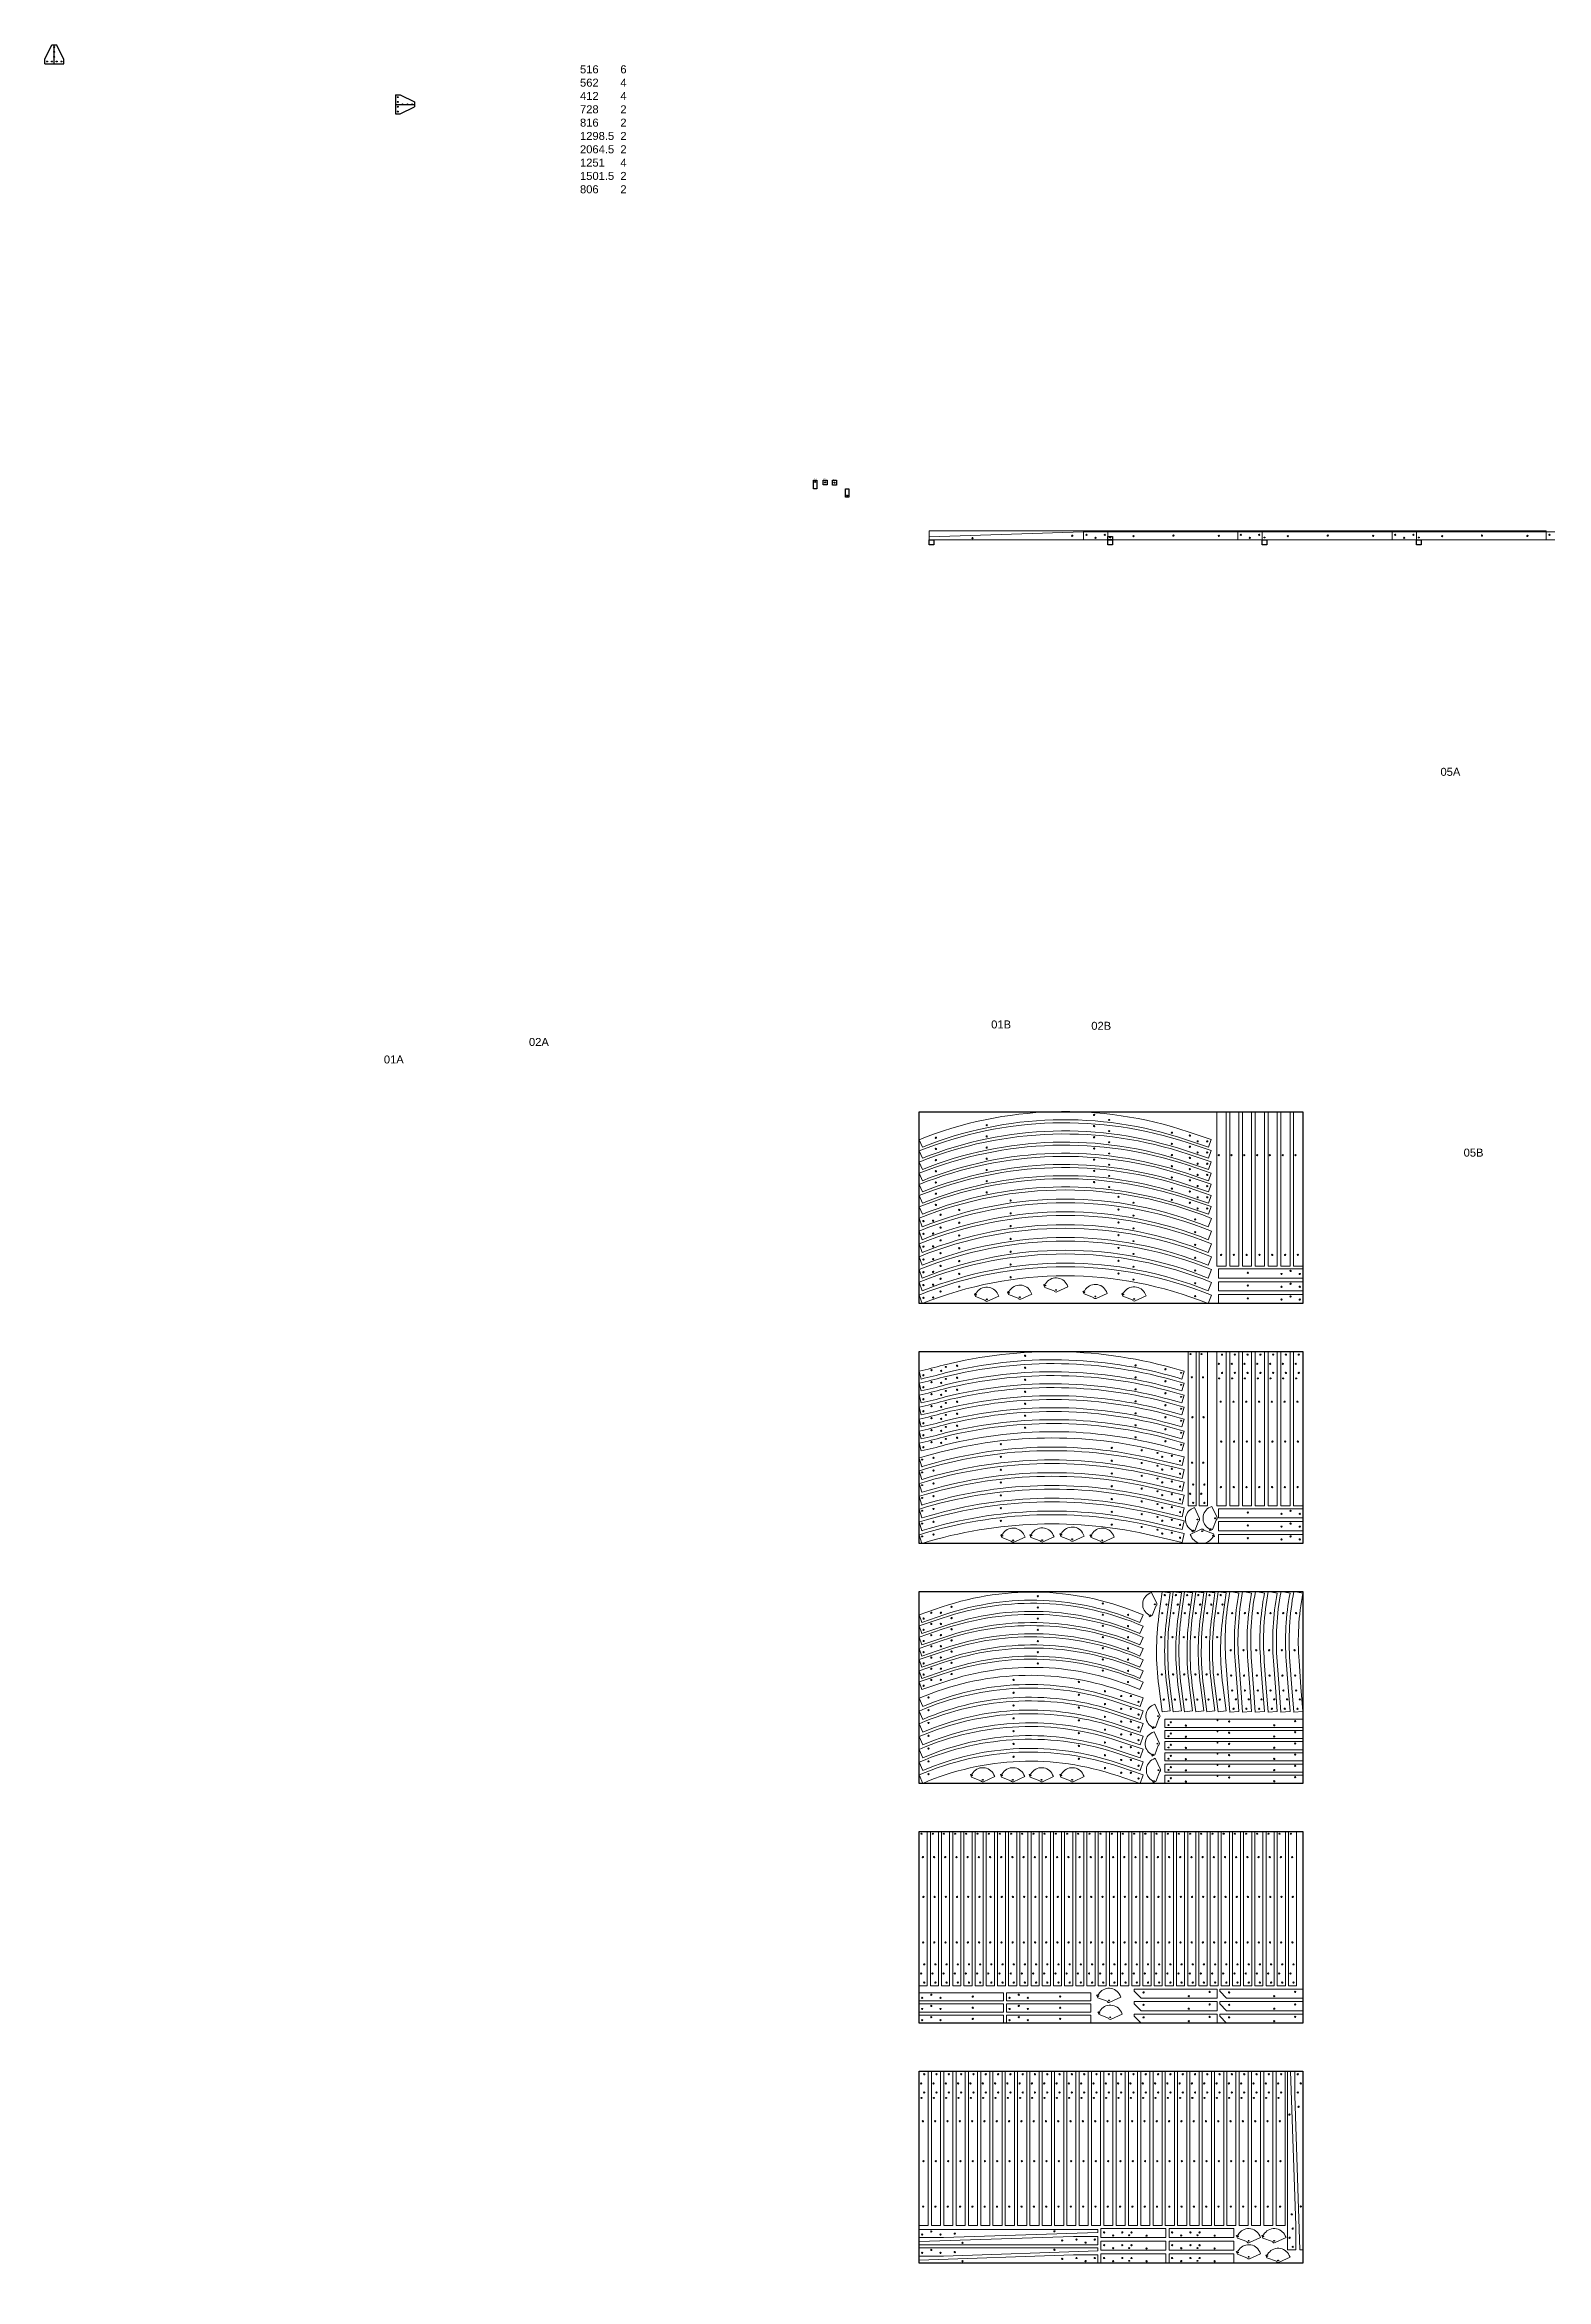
# Model space of a CAD drawing. Header units: millimetres. Extents: x -5533 to 28368, y -10878 to 14029.
# Drawn here: x -5533 to 3861, y -10878 to 3097 of the extents above; entities that cross this region are included whole.
import ezdxf

# ---------------------------------------------------------------- set-up
doc = ezdxf.new("R2010")
doc.units = ezdxf.units.MM
doc.layers.add('newTrack', color=7, linetype='Continuous', lineweight=20)
doc.layers.add('registration marking', color=7, linetype='Continuous', lineweight=20)
doc.styles.get("Standard").update_dxf_attribs({"font": 'arial.ttf'})

# ---------------------------------------------------------------- blocks, each defined once
blk = doc.blocks.new('01A')
at = {"layer": 'newTrack'}
for p, q in [((0, 19.04999315134046), (965.1999999720101, 50.79999462635169)), ((0, 0), (0, 19.04999315134046)), ((1117.600000016788, 7.275957614183426e-12), (0, 0)), ((965.1999999720101, 50.79999462635169), (1117.599999972004, 50.7999947606877)), ((1117.599999972004, 50.7999947606877), (1117.600000016788, 7.275957614183426e-12))]:
    blk.add_line(p, q, dxfattribs=at)
for centre in [(984.2496261116048, 31.74999555521799), (1041.400040399618, 12.7012384642876), (1098.549626084574, 31.75248136437085)]:
    blk.add_circle(centre, 4, dxfattribs=at)
at = {"layer": 'registration marking', "color": 7, "transparency": 33554687}
for centre in [(271.3697006250295, 11.42185649379098), (895.1664148705713, 26.03049729150371)]:
    blk.add_circle(centre, 4, dxfattribs=at)
blk = doc.blocks.new('01B')
at = {"layer": 'newTrack'}
for p, q in [((0, 0), (-5.037873052060604e-08, 57.14999413649639)), ((-5.037873052060604e-08, 57.14999413649639), (965.199999949622, 57.14999498732504)), ((965.2000000000007, 8.508432074449956e-07), (0, 0)), ((965.199999949622, 57.14999498732504), (965.2000000000007, 8.508286555297673e-07)), ((965.2000000000007, 8.508286555297673e-07), (965.199999949622, 57.14999498732504))]:
    blk.add_line(p, q, dxfattribs=at)
at = {"layer": 'registration marking', "color": 7, "transparency": 33554687}
for centre in [(271.3697006082439, 11.42185747894837), (895.1664148537857, 26.03049827666109)]:
    blk.add_circle(centre, 4, dxfattribs=at)
blk = doc.blocks.new('02B')
blk.add_circle((1132.600000000006, 415.0000009851574), 3)
at = {"layer": 'newTrack'}
for p, q in [((965.2000000000062, 457.1500009851588), (1930.399999995951, 457.1500009851661)), ((965.2000000000062, 400.0000009851574), (965.2000000000062, 457.1500009851588)), ((1930.399999995951, 457.1500009851661), (1930.399999995951, 400.0000009851647)), ((1930.399999995951, 400.0000009851647), (965.2000000000062, 400.0000009851574))]:
    blk.add_line(p, q, dxfattribs=at)
for centre in [(984.2495856980821, 431.7500009782149), (1098.549585671051, 431.7524867873675), (1041.399999986095, 412.7012438872844)]:
    blk.add_circle(centre, 4, dxfattribs=at)
at = {"layer": 'registration marking', "color": 7, "transparency": 33554687}
for centre in [(1278.295823568305, 423.4853022427415), (1527.979878560249, 426.9328090428317), (1812.24054559304, 424.9840983731847)]:
    blk.add_circle(centre, 4, dxfattribs=at)
blk = doc.blocks.new('02A')
blk.add_circle((15, 15.00000000000728), 3)
at = {"layer": 'newTrack'}
for p, q in [((0, 7.275957614183426e-12), (-3.637978807091713e-12, 50.80000000000291)), ((-3.637978807091713e-12, 50.80000000000291), (965.1999999959444, 50.80000000001019)), ((965.1999999959407, 7.275957614183426e-12), (0, 7.275957614183426e-12)), ((965.1999999959444, 50.80000000001019), (965.1999999959407, 7.275957614183426e-12))]:
    blk.add_line(p, q, dxfattribs=at)
for centre in [(831.849585694026, 31.74999999305018), (888.9999999820393, 12.7012429021197), (946.1495856669949, 31.75248580220287)]:
    blk.add_circle(centre, 4, dxfattribs=at)
at = {"layer": 'registration marking', "color": 7, "transparency": 33554687}
for centre in [(160.6958235683014, 23.48530125759135), (410.3798785602448, 26.93280805767427), (694.6405455930362, 24.98409738802729)]:
    blk.add_circle(centre, 4, dxfattribs=at)
blk = doc.blocks.new('3030挤压直角件')
blk.add_lwpolyline([(0, 53), (22, 53), (22, 0), (0, 0)], close=True)
blk.add_circle((11, 42.5), 3.25)
blk = doc.blocks.new('3030直角L型直接')
blk.add_lwpolyline([(0, 30), (26, 30), (26, 0), (0, 0)], close=True)
blk.add_circle((13, 15), 3.15)
blk = doc.blocks.new('3030圆弧外边直角')
blk.add_lwpolyline([(0, 0), (26, 0), (26, -28), (0, -28)], close=True)
blk.add_circle((13, -13), 3.25)
blk = doc.blocks.new('3030固定板')
for p, q in [((-60, 30), (-15, 120)), ((-60, 30), (-15, 120)), ((-60, 0), (-60, 30)), ((-60, 0), (-60, 30)), ((-60, 0), (60, 0)), ((-15, 120), (15, 120)), ((0, 0), (0, 120)), ((60, 30), (15, 120)), ((60, 30), (15, 120)), ((60, 0), (60, 30)), ((60, 0), (60, 30))]:
    blk.add_line(p, q)
for centre in [(-45, 15), (-15, 15), (0, 105), (0, 75), (0, 45), (15, 15), (45, 15)]:
    blk.add_circle(centre, 3)
blk = doc.blocks.new('*U47')
for p, rotation in [((-40.00000000000364, 558.8000000083939), 270), ((55.00000000000364, -558.8000000083939), 89.99999999999999)]:
    blk.add_blockref('01A', p, dxfattribs=dict(rotation=rotation))
blk = doc.blocks.new('*U48')
at = {"color": 0, "linetype": 'ByBlock', "lineweight": -2, "transparency": 16777216}
blk.add_blockref('*U47', (0, 0), dxfattribs=at)
blk = doc.blocks.new('*U49')
at = {"rotation": 270.0000000505074}
blk.add_blockref('01B', (-28.57499791908413, 482.5999999496216), dxfattribs=at)
blk = doc.blocks.new('*U50')
at = {"color": 0, "linetype": 'ByBlock', "lineweight": -2, "transparency": 16777216}
for p in [(0, 0), (80, 0), (160, 0), (240, 0), (320, 0), (400, 0), (480, 0)]:
    blk.add_blockref('*U49', p, dxfattribs=at)
blk = doc.blocks.new('*U51')
at = {"rotation": 270}
blk.add_blockref('02B', (-428.5750009851615, 1447.799999997978), dxfattribs=at)
blk = doc.blocks.new('*U52')
at = {"color": 0, "linetype": 'ByBlock', "lineweight": -2, "transparency": 16777216}
for p in [(0, 0), (80, 0), (160, 0), (240, 0), (320, 0), (400, 0), (480, 0)]:
    blk.add_blockref('*U51', p, dxfattribs=at)
blk = doc.blocks.new('*U53')
at = {"rotation": 270}
blk.add_blockref('02A', (-25.40000000000862, 482.5999999979704), dxfattribs=at)
blk = doc.blocks.new('*U54')
at = {"color": 0, "linetype": 'ByBlock', "lineweight": -2, "transparency": 16777216}
for p in [(0, 0), (70, 0)]:
    blk.add_blockref('*U53', p, dxfattribs=at)
blk = doc.blocks.new('03B')
for centre in [(1591.144852149788, 393.3852071032427), (167.4, 15)]:
    blk.add_circle(centre, 3)
at = {"layer": 'newTrack'}
for p, q in [((1611.674967362065, 388.0453223319564), (1582.723674708883, 437.3513511885612)), ((-5.037873052060604e-08, 57.14999413648184), (0, 0)), ((183.3989525496945, 57.14999426741997), (-5.037873052060604e-08, 57.1499942876253)), ((0, 0), (183.3729966309838, 1.616353983990848e-07))]:
    blk.add_line(p, q, dxfattribs=at)
for centre in [(19.04958567705216, 31.75000001679166), (76.19999996506522, 12.70124292586115), (133.3495856500203, 31.75248582594429)]:
    blk.add_circle(centre, 4, dxfattribs=at)
for centre, radius, start, end in [((184.6530169472262, 2818.361174164278), 2761.211464677219, 269.9739778714323, 300.3635772005418), ((2884.450060217358, -1631.733403980336), 2444.504716052169, 122.1752908435505, 122.2395208016383), ((184.6530169472053, 2818.361174164256), 2818.361464677205, 269.9739778714323, 300.3828087602166), ((2884.450060440416, -1631.733403845395), 2387.354716056918, 122.2173138510758, 122.261728772982)]:
    blk.add_arc(centre, radius, start, end, dxfattribs=at)
at = {"layer": 'registration marking', "color": 7, "transparency": 33554687}
for centre in [(1524.607809550347, 366.2880355749439), (1134.37468521444, 186.6116554789187), (267.8898019700209, 21.29547696300142), (453.522986412645, 50.12179331416701)]:
    blk.add_circle(centre, 4, dxfattribs=at)
blk = doc.blocks.new('*U55')
at = {"rotation": 256.7354387050403}
blk.add_blockref('03B', (-27.94387490570443, 834.5131379963959), dxfattribs=at)
blk = doc.blocks.new('*U56')
at = {"color": 0, "linetype": 'ByBlock', "lineweight": -2, "transparency": 16777216}
for p in [(0, 0), (80, 0), (160, 0), (240, 0), (320, 0), (400, 0), (480, 0)]:
    blk.add_blockref('*U55', p, dxfattribs=at)
blk = doc.blocks.new('03A')
for centre in [(1438.744852149779, 393.3852069689074), (15, 15)]:
    blk.add_circle(centre, 3)
at = {"layer": 'newTrack'}
for p, q in [((1590.737915779901, 465.1378673792278), (1565.002497133595, 508.9670431474005)), ((30.99606855872116, 50.79999478799436), (-4.478351911529899e-08, 50.79999476066587)), ((-4.478351911529899e-08, 50.79999476066587), (0, 0)), ((0, 0), (30.97299663098238, 2.73066689260304e-08))]:
    blk.add_line(p, q, dxfattribs=at)
for centre in [(1459.655786276378, 425.0188090730335), (1518.583660489043, 437.5300296680507), (1558.219227502143, 482.8957306716729)]:
    blk.add_circle(centre, 4, dxfattribs=at)
for centre, radius, start, end in [((32.25301694733025, 2818.361174029465), 2767.561464676747, 269.9739778714323, 300.3657321472004), ((2732.050060230455, -1631.733404134804), 2438.154716076187, 118.5979324423631, 122.2419609089562), ((2732.050060240063, -1631.733404147559), 2387.35471609198, 118.5591387834939, 122.2617287667918), ((32.25301694720474, 2818.361174029927), 2818.361464677206, 269.9739778714323, 300.3828087601667)]:
    blk.add_arc(centre, radius, start, end, dxfattribs=at)
at = {"layer": 'registration marking', "color": 7, "transparency": 33554687}
for centre in [(1372.207809550353, 366.2880354406152), (1372.207809550353, 366.2880354406152), (981.9746852144381, 186.61165534459), (981.9746852144381, 186.61165534459), (115.4898019700195, 21.29547682867269), (115.4898019700195, 21.29547682867269), (301.1229864126435, 50.12179317983828), (301.1229864126435, 50.12179317983828)]:
    blk.add_circle(centre, 4, dxfattribs=at)
blk = doc.blocks.new('*U57')
at = {"rotation": 253.6821840787339}
blk.add_blockref('03A', (-20.7613167537329, 834.8308425387709), dxfattribs=at)
blk = doc.blocks.new('*U58')
at = {"color": 0, "linetype": 'ByBlock', "lineweight": -2, "transparency": 16777216}
for p in [(0, 0), (75, 0), (150, 0), (225, 0), (300, 0), (375, 0), (450, 0)]:
    blk.add_blockref('*U57', p, dxfattribs=at)
blk = doc.blocks.new('04A')
blk.add_circle((1141.314189631276, 305.4771620936167), 3)
at = {"layer": 'newTrack'}
for p, q in [((1788.263720066037, 258.81539913906), (1639.073308251352, 289.9277925308515)), ((1628.702510454085, 240.1976552592923), (1777.892922268763, 209.0852618674935)), ((1777.892922268763, 209.0852618674935), (1788.263720066037, 258.81539913906)), ((-25.7354278222947, 43.82919139550631), (4.547473508864641e-12, 2.728484105318785e-12))]:
    blk.add_line(p, q, dxfattribs=at)
for centre in [(1653.832654984383, 267.3900264581655), (1705.890669554316, 237.0752096347451), (1765.725971304305, 244.0581649179901)]:
    blk.add_circle(centre, 4, dxfattribs=at)
for centre, radius, end in [((1141.314189631275, -2096.930941102833), 2438.20810319645, 118.5973034831309), ((1141.314189631275, -2096.930941102899), 2387.408103196516, 118.5584972945129)]:
    blk.add_arc(centre, radius, 78.22028019167507, end, dxfattribs=at)
at = {"layer": 'registration marking', "color": 7, "transparency": 33554687}
for centre in [(1043.204201609592, 325.7191637516908), (383.3195502994104, 183.1345492660794), (1539.916246434016, 272.0813427083367), (77.37346592523409, 68.31642663412185)]:
    blk.add_circle(centre, 4, dxfattribs=at)
blk = doc.blocks.new('*U59')
at = {"rotation": 83.29266201058093}
blk.add_blockref('04A', (66.54084806268202, -895.162742812794), dxfattribs=at)
blk = doc.blocks.new('*U60')
at = {"color": 0, "linetype": 'ByBlock', "lineweight": -2, "transparency": 16777216}
for p in [(0, 0), (70, 0), (140, 0), (210, 0), (280, 0), (350, 0), (420, 0)]:
    blk.add_blockref('*U59', p, dxfattribs=at)
blk = doc.blocks.new('04B')
blk.add_circle((1272.775092856758, 382.5759897406219), 3)
at = {"layer": 'newTrack'}
for p, q in [((1771.829451211881, 373.2419702575789), (1760.162309112311, 317.2955646957562)), ((0, 0), (-28.95129265318246, 49.30602885660483))]:
    blk.add_line(p, q, dxfattribs=at)
for centre in [(0.3808189143210257, 36.97348687541785), (59.30869312698633, 49.48470747043029), (98.94426014008968, 94.8504084740498)]:
    blk.add_circle(centre, 4, dxfattribs=at)
for centre, radius, start, end in [((1272.775092856761, -2019.778726312484), 2444.504716053113, 78.22004581571335, 122.175290843605), ((1272.775092856758, -2019.778726312486), 2387.354716053108, 78.22004007210862, 122.2173138448502)]:
    blk.add_arc(centre, radius, start, end, dxfattribs=at)
at = {"layer": 'registration marking', "color": 7, "transparency": 33554687}
for centre in [(1174.664000268116, 402.8170731885548), (1671.37604509254, 349.1792521451935), (208.8332645837581, 145.4143360709786), (514.7793489579344, 260.2324587029361)]:
    blk.add_circle(centre, 4, dxfattribs=at)
blk = doc.blocks.new('*U61')
at = {"rotation": 79.78132304152058}
blk.add_blockref('04B', (54.3963248691216, -895.2905396158167), dxfattribs=at)
blk = doc.blocks.new('*U62')
at = {"color": 0, "linetype": 'ByBlock', "lineweight": -2, "transparency": 16777216}
for p in [(0, 0), (80, 0), (160, 0), (240, 0), (320, 0), (400, 0), (480, 0)]:
    blk.add_blockref('*U61', p, dxfattribs=at)
blk = doc.blocks.new('06A')
at = {"layer": 'newTrack'}
for p, q in [((1216.757771856943, 239.013400552742), (1348.740043491269, 315.2134004211534)), ((1348.740043491269, 315.2134004211534), (1374.140043416459, 271.2193099299679)), ((1374.140043416459, 271.2193099299679), (1242.157771826029, 195.0193100226447)), ((4.420144250616431e-10, -9.595169103704393e-11), (10.37079779770829, 49.73013727146326)), ((10.37079779770829, 49.73013727146326), (10.53475165633972, 49.69594608661873))]:
    blk.add_line(p, q, dxfattribs=at)
for centre in [(1341.765657766498, 289.1925621262624), (1242.780197001761, 232.0404094354645), (1301.798286165938, 244.1189089867316)]:
    blk.add_circle(centre, 4, dxfattribs=at)
for centre, radius, start, end in [((368.0792761470111, 1708.967676800559), 1748.156993487144, 257.8452527748721, 299.9999999596907), ((368.0792761472749, 1708.967676798933), 1697.356993485603, 257.8396820525167, 299.9999999596972)]:
    blk.add_arc(centre, radius, start, end, dxfattribs=at)
at = {"layer": 'registration marking', "color": 7, "transparency": 33554687}
for centre in [(1184.676593126305, 183.11543841713), (92.42099220341152, 17.38353493594923), (668.5022923854831, 13.20540891009887), (260.9961460562172, -21.6122126658679)]:
    blk.add_circle(centre, 4, dxfattribs=at)
blk = doc.blocks.new('*U63')
at = {"rotation": 258.780268247602}
blk.add_blockref('06A', (-1.6896825180429, 700.7921827502187), dxfattribs=at)
blk = doc.blocks.new('*U64')
at = {"color": 0, "linetype": 'ByBlock', "lineweight": -2, "transparency": 16777216}
for p in [(0, 0), (70, 0), (140, 0), (210, 0), (280, 0), (350, 0), (420, 0)]:
    blk.add_blockref('*U63', p, dxfattribs=at)
blk = doc.blocks.new('06B')
at = {"layer": 'newTrack'}
for p, q in [((1362.773183675046, 213.4002684773222), (1391.348183640403, 163.9069166310364)), ((0, 0), (11.66714752191911, 55.94640443050594)), ((149.1904118156817, -31.11239339199528), (0, 0)), ((11.66714752191911, 55.94640443050594), (161.0421789876782, 24.79551017835911))]:
    blk.add_line(p, q, dxfattribs=at)
for centre in [(25.13014453030519, 27.19237119886589), (77.18815910023841, -3.12244562455453), (137.0234608502269, 3.860509658690489)]:
    blk.add_circle(centre, 4, dxfattribs=at)
for centre, radius, start in [((517.2696879614396, 1677.855283407682), 1748.156993486018, 257.8452527748734), ((517.2696879615269, 1677.855283407067), 1691.006993485438, 257.838968116214)]:
    blk.add_arc(centre, radius, start, 299.9999999596972, dxfattribs=at)
at = {"layer": 'registration marking', "color": 7, "transparency": 33554687}
for centre in [(1333.867004940548, 152.0030450254417), (241.6114040176544, -13.7288584557391), (410.1865578704601, -52.72460605756351), (817.6927041997187, -17.90698448159674)]:
    blk.add_circle(centre, 4, dxfattribs=at)
blk = doc.blocks.new('*U65')
at = {"rotation": 263.3529038191884}
blk.add_blockref('06B', (9.45849198605356, 699.2798283328202), dxfattribs=at)
blk = doc.blocks.new('*U66')
at = {"color": 0, "linetype": 'ByBlock', "lineweight": -2, "transparency": 16777216}
for p in [(0, 0), (80, 0), (160, 0), (240, 0), (320, 0), (400, 0), (480, 0)]:
    blk.add_blockref('*U65', p, dxfattribs=at)
blk = doc.blocks.new('07A')
at = {"layer": 'newTrack'}
for p, q in [((520.8377880689695, 293.4058830853598), (668.0448839954297, 332.8499055589625)), ((681.1928914866257, 283.7808735834176), (533.9857955602602, 244.336851109895)), ((668.0448839954297, 332.8499055589625), (681.1928914866257, 283.7808735834176)), ((-25.39999961364447, 43.99408995157023), (116.5220352784563, 125.9328147983822)), ((3.393688530195504e-07, -5.878039246454136e-07), (-25.39999961364447, 43.99408995157023)), ((141.9220352785451, 81.93872428618374), (3.393688530195504e-07, -5.878039246454136e-07))]:
    blk.add_line(p, q, dxfattribs=at)
for centre in [(544.1687776907711, 279.9353916763177), (604.3020199566636, 276.3273209186434), (654.5734562239631, 309.5208096720546)]:
    blk.add_circle(centre, 4, dxfattribs=at)
for centre, radius in [((954.7220352785826, -1325.872172105046), 1676.399999999366), ((954.7220352785771, -1325.872172105052), 1625.599999999368)]:
    blk.add_arc(centre, radius, 104.9999999999945, 120.0000000000038, dxfattribs=at)
at = {"layer": 'registration marking', "color": 7, "transparency": 33554687}
for centre in [(403.3528962940945, 228.1480422603115), (49.05142067851921, 63.95860281892851), (189.9962525261544, 135.5142260790078)]:
    blk.add_circle(centre, 4, dxfattribs=at)
blk = doc.blocks.new('*U68')
at = {"rotation": 67.38368252924118}
blk.add_blockref('07A', (27.53171859395661, -366.6815355848621), dxfattribs=at)
blk = doc.blocks.new('*U69')
at = {"color": 0, "linetype": 'ByBlock', "lineweight": -2, "transparency": 16777216}
for p in [(0, 0), (70, 0), (140, 0), (210, 0), (280, 0), (350, 0)]:
    blk.add_blockref('*U68', p, dxfattribs=at)
blk = doc.blocks.new('07B')
at = {"layer": 'newTrack'}
for p, q in [((651.1765591896419, 375.739511181042), (665.9680676172302, 320.5368502086149)), ((102.2457060855904, 125.0227197166259), (245.3293073355326, 207.632075211166)), ((273.9043073355297, 158.1387233848891), (130.820706032735, 75.52936785983366)), ((-28.57499914123582, 49.49335046090891), (102.2457060855904, 125.0227197166259)), ((8.059087122092023e-07, -1.395876097376458e-06), (-28.57499914123582, 49.49335046090891)), ((130.820706032735, 75.52936785983366), (8.059087122092023e-07, -1.395876097376458e-06))]:
    blk.add_line(p, q, dxfattribs=at)
for centre in [(0.622425997575192, 37.02109802611858), (59.64051516175277, 49.09959757738579), (99.60788676231277, 94.17325071691675)]:
    blk.add_circle(centre, 4, dxfattribs=at)
for centre, radius in [((1086.704307335631, -1249.672173006277), 1682.749999999338), ((1086.704307335609, -1249.672173006284), 1625.599999999338)]:
    blk.add_arc(centre, radius, 104.9999999999945, 120.0000000000103, dxfattribs=at)
at = {"layer": 'registration marking', "color": 7, "transparency": 33554687}
for centre in [(535.3351683787641, 304.3480413112939), (181.0336927631888, 140.1586018699109), (321.978524610824, 211.7142251299902)]:
    blk.add_circle(centre, 4, dxfattribs=at)
blk = doc.blocks.new('*U70')
at = {"rotation": 64.29803953119514}
blk.add_blockref('07B', (31.06685814450611, -368.6426129244367), dxfattribs=at)
blk = doc.blocks.new('*U71')
at = {"color": 0, "linetype": 'ByBlock', "lineweight": -2, "transparency": 16777216}
for p in [(0, 0), (80, 0), (160, 0), (240, 0), (320, 0), (400, 0)]:
    blk.add_blockref('*U70', p, dxfattribs=at)
blk = doc.blocks.new('08A')
blk.add_circle((19.99999999998545, 20.0000000000573), 3)
at = {"color": 7, "linetype": 'Continuous', "lineweight": 5, "transparency": 33554687}
blk.add_circle((307.4524774761303, 128.3996692699429), 2.5, dxfattribs=at)
at = {"layer": 'newTrack', "color": 7, "linetype": 'Continuous', "lineweight": 5, "transparency": 33554687}
for p, q in [((-13.14800749122514, 49.06903197553493), (821.0255360920273, 272.5851593260222)), ((834.1735435832379, 223.5161273505446), (-1.455191522836685e-11, 5.729816621169448e-11)), ((821.0255360920273, 272.5851593260222), (834.1735435832379, 223.5161273505446)), ((-1.455191522836685e-11, 5.729816621169448e-11), (-13.14800749122514, 49.06903197553493))]:
    blk.add_line(p, q, dxfattribs=at)
at = {"layer": 'registration marking', "color": 7, "linetype": 'Continuous', "lineweight": 5, "transparency": 33554687}
for centre in [(379.4247159828519, 139.6917650745499), (658.534334857999, 189.8264480058706), (777.7892571461052, 249.2908861520036), (28.86120493857743, 40.60335528395353), (28.87007533260476, 40.60335528395353), (125.3106169646562, 45.30845928977851)]:
    blk.add_circle(centre, 4, dxfattribs=at)
blk = doc.blocks.new('*U72')
at = {"rotation": 75.0000000000034}
blk.add_blockref('08A', (25.40000000005602, -431.799999999997), dxfattribs=at)
blk = doc.blocks.new('*U73')
at = {"color": 0, "linetype": 'ByBlock', "lineweight": -2, "transparency": 16777216}
for p in [(0, 0), (70, 0), (140, 0), (210, 0), (280, 0), (350, 0)]:
    blk.add_blockref('*U72', p, dxfattribs=at)
blk = doc.blocks.new('05B')
at = {"layer": 'newTrack'}
for p, q in [((11.66714752213738, 55.94640443046933), (2.110027708113194e-10, -4.388311936054379e-11)), ((527.2668340176751, -51.57753148345387), (11.66714752213738, 55.94640443046933)), ((2.110027708113194e-10, -4.388311936054379e-11), (515.599686495756, -107.5239359139671)), ((515.599686495756, -107.5239359139671), (527.2668340176751, -51.57753148345387))]:
    blk.add_line(p, q, dxfattribs=at)
for centre in [(25.13014453050891, 27.19237119883655), (77.18815910044214, -3.122445624583861), (137.0234608504306, 3.860509658661158)]:
    blk.add_circle(centre, 4, dxfattribs=at)
at = {"layer": 'registration marking', "color": 7, "transparency": 33554687}
blk.add_circle((341.5551700295473, -46.6072405329835), 4, dxfattribs=at)
blk = doc.blocks.new('*U76')
at = {"rotation": 281.7797198083214}
blk.add_blockref('05B', (-28.57499999998436, 263.3459860664198), dxfattribs=at)
blk = doc.blocks.new('*U77')
at = {"color": 0, "linetype": 'ByBlock', "lineweight": -2, "transparency": 16777216}
for p in [(0, 0), (80, 0), (160, 0)]:
    blk.add_blockref('*U76', p, dxfattribs=at)
blk = doc.blocks.new('08B')
blk.add_circle((167.2070959264602, 59.44402247362086), 3)
at = {"color": 7, "linetype": 'Continuous', "lineweight": 5, "transparency": 33554687}
blk.add_circle((176.0771712590722, 80.04737775751346), 4, dxfattribs=at)
at = {"layer": 'newTrack', "color": 7, "linetype": 'Continuous', "lineweight": 5, "transparency": 33554687}
for p, q in [((-14.79150842760282, 55.2026609724162), (377.2063267633494, 160.2381643465596)), ((377.2063267633494, 160.2381643465596), (391.9978351909522, 105.0355033741362)), ((0, 0), (-14.79150842760282, 55.2026609724162)), ((391.9978351909522, 105.0355033741362), (0, 0))]:
    blk.add_line(p, q, dxfattribs=at)
at = {"layer": 'newTrack'}
for centre in [(10.18338230880545, 35.59864779388226), (70.31662457338098, 31.99057701427591), (120.5880608527859, 65.1840657493558)]:
    blk.add_circle(centre, 4, dxfattribs=at)
at = {"layer": 'registration marking', "color": 7, "linetype": 'Continuous', "lineweight": 5, "transparency": 33554687}
for centre in [(176.0683008650449, 80.04737775751346), (272.5177128911309, 84.75248176334208)]:
    blk.add_circle(centre, 4, dxfattribs=at)
blk = doc.blocks.new('*U79')
at = {"rotation": 75.00000000000378}
blk.add_blockref('08B', (28.57500000000073, -202.9130107727528), dxfattribs=at)
blk = doc.blocks.new('*U80')
at = {"color": 0, "linetype": 'ByBlock', "lineweight": -2, "transparency": 16777216}
for p in [(0, 0), (80, 0), (160, 0)]:
    blk.add_blockref('*U79', p, dxfattribs=at)
blk = doc.blocks.new('09B')
at = {"layer": 'newTrack', "color": 7, "linetype": 'Continuous', "lineweight": 5, "transparency": 33554687}
for p, q in [((-516.9741063614056, -79.35676059687466), (-14.7915084276101, 55.20266097241802)), ((0, 1.818989403545856e-12), (-460.0138985798767, -123.2603526315415)), ((-14.7915084276101, 55.20266097241802), (0, 0)), ((0, 0), (-14.7915084276101, 55.20266097241802)), ((-513.4816668715648, -92.39072221536298), (-516.9741063614056, -79.35676059687466)), ((-460.0138985798767, -123.2603526315415), (-513.4816668715648, -92.39072221536298))]:
    blk.add_line(p, q, dxfattribs=at)
at = {"layer": 'registration marking', "color": 7, "linetype": 'Continuous', "lineweight": 5, "transparency": 33554687}
for centre in [(-56.38428643712541, 25.77475880146267), (-454.748827600386, -83.824362275991), (-175.6392087252389, -33.68967934467037)]:
    blk.add_circle(centre, 4, dxfattribs=at)
blk = doc.blocks.new('*U81')
at = {"rotation": 75.0000000000033}
blk.add_blockref('09B', (34.03203124999618, 258.4866338121465), dxfattribs=at)
blk = doc.blocks.new('*U82')
at = {"color": 0, "linetype": 'ByBlock', "lineweight": -2, "transparency": 16777216}
for p in [(0, 0), (78, 0), (156, 0)]:
    blk.add_blockref('*U81', p, dxfattribs=at)
blk = doc.blocks.new('*U194')
at = {"rotation": 270}
blk.add_blockref('02A', (-25.40000000000862, 482.5999999979704), dxfattribs=at)
blk = doc.blocks.new('*U195')
at = {"color": 0, "linetype": 'ByBlock', "lineweight": -2, "transparency": 16777216}
for p in [(0, 0), (70, 0), (140, 0), (210, 0), (280, 0), (350, 0), (420, 0), (490, 0), (560, 0), (630, 0), (700, 0), (770, 0), (840, 0), (910, 0), (980, 0), (1050, 0), (1120, 0), (1190, 0), (1260, 0), (1330, 0), (1400, 0), (1470, 0), (1540, 0), (1610, 0), (1680, 0), (1750, 0), (1820, 0), (1890, 0), (1960, 0), (2030, 0), (2100, 0), (2170, 0), (2240, 0), (2310, 0)]:
    blk.add_blockref('*U194', p, dxfattribs=at)
blk = doc.blocks.new('*U198')
at = {"rotation": 270}
blk.add_blockref('02B', (-428.5750009851615, 1447.799999997978), dxfattribs=at)
blk = doc.blocks.new('*U199')
at = {"color": 0, "linetype": 'ByBlock', "lineweight": -2, "transparency": 16777216}
for p in [(0, 0), (77, 0), (154, 0), (231, 0), (308, 0), (385, 0), (462, 0), (539, 0), (616, 0), (693, 0), (770, 0), (847, 0), (924, 0), (1001, 0), (1078, 0), (1155, 0), (1232, 0), (1309, 0), (1386, 0), (1463, 0), (1540, 0), (1617, 0), (1694, 0), (1771, 0), (1848, 0), (1925, 0), (2002, 0), (2079, 0), (2156, 0), (2233, 0)]:
    blk.add_blockref('*U198', p, dxfattribs=at)
blk = doc.blocks.new('*U200')
at = {"rotation": 281.7797198083214}
blk.add_blockref('05B', (-28.57499999998436, 263.3459860664198), dxfattribs=at)
blk = doc.blocks.new('*U201')
at = {"color": 0, "linetype": 'ByBlock', "lineweight": -2, "transparency": 16777216}
for p in [(0, 0), (80, 0), (160, 0)]:
    blk.add_blockref('*U200', p, dxfattribs=at)
blk = doc.blocks.new('*U206')
for p, rotation in [((-40.00000000000364, 558.8000000083939), 270), ((55.00000000000364, -558.8000000083939), 89.99999999999999)]:
    blk.add_blockref('01A', p, dxfattribs=dict(rotation=rotation))
blk = doc.blocks.new('*U207')
at = {"color": 0, "linetype": 'ByBlock', "lineweight": -2, "transparency": 16777216}
for p in [(0, 0), (115, 0)]:
    blk.add_blockref('*U206', p, dxfattribs=at)
blk = doc.blocks.new('bracev1')
at = {"color": 7, "linetype": 'Continuous', "lineweight": 5, "transparency": 33554687}
for p, q in [((-19.99405182889313, 74.61881727461696), (-31.55402079696796, 69.35981380845442)), ((11.55996896807483, 5.259003466155264), (-19.99405182889313, 74.61881727461696)), ((-37.92980795053882, -66.08910400993227), (-32.67080448437628, -77.64907297801437)), ((-32.67080448437628, -77.64907297801437), (-16.79437579054502, -70.42637248791834)), ((-16.79437579054502, -70.42637248791834), (5.259003466169816, -11.5599689680821))]:
    blk.add_line(p, q, dxfattribs=at)
for centre in [(0, 0), (-28.01783049377264, -68.55605494009069)]:
    blk.add_circle(centre, 2.5)
for centre, radius, start, end in [((-1.818989403545856e-12, -5.456968210637569e-12), 76.19999999999733, 114.4623222080549, 240.1476569206799), ((5.456968210637569e-12, -1.13686837721616e-11), 12.69999999999555, 294.4623222080656, 24.46232220804407)]:
    blk.add_arc(centre, radius, start, end, dxfattribs=at)
blk = doc.blocks.new('05A')
at = {"layer": 'newTrack'}
for p, q in [((10.37079779727537, 49.73013727157172), (9.094947017729282e-12, -2.046363078989089e-12)), ((525.9704842928204, -57.7937986423442), (10.37079779727537, 49.73013727157172)), ((9.094947017729282e-12, -2.046363078989089e-12), (515.5996864955541, -107.5239359139471)), ((515.5996864955541, -107.5239359139471), (525.9704842928204, -57.7937986423442))]:
    blk.add_line(p, q, dxfattribs=at)
for centre in [(391.5394192111817, -49.2191713232387), (443.5974337811149, -79.53398814665911), (503.4327355311034, -72.5510328634141)]:
    blk.add_circle(centre, 4, dxfattribs=at)
at = {"layer": 'registration marking', "color": 7, "transparency": 33554687}
blk.add_circle((192.3647582146677, -15.49484714113555), 4, dxfattribs=at)
blk = doc.blocks.new('*U208')
at = {"rotation": 281.7797198083186}
blk.add_blockref('05A', (-25.39999999996371, 263.3459860662188), dxfattribs=at)
blk = doc.blocks.new('*U209')
at = {"color": 0, "linetype": 'ByBlock', "lineweight": -2, "transparency": 16777216}
for p in [(0, 0), (70, 0), (140, 0)]:
    blk.add_blockref('*U208', p, dxfattribs=at)
blk = doc.blocks.new('*U210')
at = {"rotation": 281.7797198083186}
blk.add_blockref('05A', (-25.39999999996371, 263.3459860662188), dxfattribs=at)
blk = doc.blocks.new('*U211')
at = {"color": 0, "linetype": 'ByBlock', "lineweight": -2, "transparency": 16777216}
for p in [(0, 0), (70, 0), (140, 0)]:
    blk.add_blockref('*U210', p, dxfattribs=at)
blk = doc.blocks.new('*U212')
at = {"rotation": 75.00000000000378}
blk.add_blockref('08B', (28.57500000000073, -202.9130107727528), dxfattribs=at)
blk = doc.blocks.new('*U213')
at = {"color": 0, "linetype": 'ByBlock', "lineweight": -2, "transparency": 16777216}
for p in [(0, 0), (80, 0), (160, 0)]:
    blk.add_blockref('*U212', p, dxfattribs=at)
blk = doc.blocks.new('*U214')
at = {"rotation": 75.0000000000033}
blk.add_blockref('09B', (34.03203124999618, 258.4866338121465), dxfattribs=at)
blk = doc.blocks.new('*U215')
at = {"color": 0, "linetype": 'ByBlock', "lineweight": -2, "transparency": 16777216}
for p in [(0, 0), (78, 0), (156, 0)]:
    blk.add_blockref('*U214', p, dxfattribs=at)

msp = doc.modelspace()

# ---------------------------------------------------------------- linework, layer by layer
for points in [[(-1.679202765002634e-08, 9.851573850028217e-07), (29.99999998320797, 9.851573850028217e-07), (29.99999998320797, -29.99999901484261), (-1.679202765002634e-08, -29.99999901484261)], [(1117.600000000003, 22.00000183600902), (1147.600000000003, 22.00000183600902), (1147.600000000003, 1.836009019484663e-06), (1117.600000000003, 1.836009019484663e-06)], [(1117.599999999996, 9.8517193691805e-07), (1147.599999999996, 9.8517193691805e-07), (1147.599999999996, -29.99999901482806), (1117.599999999996, -29.99999901482806)], [(2082.799999995944, 0), (2112.799999995944, 0), (2112.799999995944, -30), (2082.799999995944, -30)], [(3047.999999991885, 9.8517193691805e-07), (3077.999999991885, 9.8517193691805e-07), (3077.999999991885, -29.99999901482806), (3047.999999991885, -29.99999901482806)], [(-62.6730613112004, -3576.141340412832), (2337.3269386888, -3576.141340412832), (2337.3269386888, -4776.141340412832), (-62.6730613112004, -4776.141340412832)], [(-62.6730613112004, -5076.141340412832), (2337.3269386888, -5076.141340412832), (2337.3269386888, -6276.141340412832), (-62.6730613112004, -6276.141340412832)], [(-62.6730613112004, -6576.141340412832), (2337.3269386888, -6576.141340412832), (2337.3269386888, -7776.141340412832), (-62.6730613112004, -7776.141340412832)], [(-62.67306131120085, -8076.141340412831), (2337.326938688799, -8076.141340412831), (2337.326938688799, -9276.14134041283), (-62.67306131120085, -9276.14134041283)], [(-62.67306131120131, -9576.14134041283), (2337.326938688799, -9576.14134041283), (2337.326938688799, -10776.14134041283), (-62.67306131120131, -10776.14134041283)]]:
    msp.add_lwpolyline(points, close=True)

# ---------------------------------------------------------------- block references
for name, p in [('3030固定板', (-5473.139758598411, 2976.822961385784)), ('3030挤压直角件', (-724.1094322599902, 319.920447259763)), ('3030圆弧外边直角', (-663.8666126462131, 372.920447259763)), ('3030直角L型直接', (-605.281924432501, 342.920447259763)), ('01B', (-1.679930360764052e-08, 9.851646609604359e-07)), ('01A', (-1.679930360764052e-08, 9.851646609604359e-07)), ('02B', (7.052132972101936e-07, -399.9999991491495)), ('02A', (1117.600000000003, 9.851646609604359e-07)), ('02B', (965.1999999959471, -400)), ('02A', (2082.799999995944, 9.850955393631011e-07)), ('02B', (1930.399999991897, -400)), ('02A', (3047.999999991885, 9.851646609604359e-07)), ('*U50', (1828.751942471387, -4058.741340463211)), ('*U54', (1645.074234814903, -5558.741340410806)), ('*U52', (1828.751938688803, -5558.741340410804)), ('bracev1', (1679.229179261174, -6125.733329724401)), ('bracev1', (1789.269260379215, -6118.427069878301)), ('*U69', (1480.173803070264, -6955.356049246659)), ('*U71', (1906.260078937008, -6957.203736166729)), ('bracev1', (1411.867578530571, -6656.612806878307)), ('bracev1', (1431.704536631444, -7355.988440812085)), ('bracev1', (1427.538780096223, -7528.077465269576)), ('bracev1', (1434.688409060097, -7694.133423666535)), ('*U195', (-37.2730613111994, -8558.741340410801)), ('*U199', (-34.0980613111974, -10058.7413404108))]:
    msp.add_blockref(name, p)
for name, p, rotation in [('3030固定板', (-3339.327378580491, 2723.641662087168), 270), ('3030挤压直角件', (-502.1094322599902, 319.920447259763), 180), ('*U60', (852.9298093278588, -3730.851553003169), 270), ('*U62', (852.3623773096854, -4241.74501554371), 270), ('*U201', (2073.980952622603, -4587.566340412808), 270), ('bracev1', (360.7110872083042, -4749.203022515031), 270), ('bracev1', (567.4904136479065, -4736.286341214699), 270), ('bracev1', (793.6551901529649, -4691.077983794276), 270), ('bracev1', (1039.205572254961, -4731.98079886842), 270), ('bracev1', (1282.601998179515, -4747.050251341899), 270), ('*U58', (759.8433922761304, -5219.434878236853), 270), ('*U56', (760.5269854867381, -5761.554373490783), 270), ('*U77', (2073.980952622603, -6087.566340412807), 270), ('bracev1', (525.0536353235414, -6256.021514973524), 270), ('bracev1', (706.6189675609978, -6254.677348831953), 270), ('bracev1', (894.908705555664, -6249.300521481106), 270), ('bracev1', (1083.19859908187, -6256.021514973524), 270), ('bracev1', (1707.627510957419, -6199.047590845041), 90), ('*U64', (637.1842461970832, -6724.894977826681), 270), ('*U66', (639.0154103848417, -7232.463033204695), 270), ('*U73', (1905.526938688796, -7400.741340412835), 270), ('bracev1', (335.3158987721592, -7754.132934127149), 270), ('bracev1', (523.205298605176, -7754.132934127149), 270), ('bracev1', (703.0423644664454, -7754.132934127149), 270), ('bracev1', (894.9580090511056, -7754.132934127149), 270), ('*U215', (1543.9426230193, -9086.109309162834), 270), ('*U82', (2078.840304876652, -9086.109309162835), 270), ('*U209', (200.6729247550027, -9110.741340412838), 270), ('*U211', (747.364896887409, -9110.741340412895), 270), ('bracev1', (1125.203310812217, -9133.697060524799), 270), ('bracev1', (1133.119710225558, -9239.191909680812), 270), ('*U48', (2297.326938688802, -10134.94134042122), 180), ('*U80', (1277.839949478339, -10587.56634039519), 270), ('*U213', (1703.665971023842, -10587.56634039519), 270), ('*U207', (496.1269386971926, -10606.14134041283), 270), ('bracev1', (1998.796120361257, -10636.67473150217), 270), ('bracev1', (2158.364745461678, -10636.67473150217), 270), ('bracev1', (1998.796120361257, -10737.36730315548), 270), ('bracev1', (2183.380125898319, -10759.73726205501), 270)]:
    msp.add_blockref(name, p, dxfattribs=dict(rotation=rotation))

# ---------------------------------------------------------------- texts
at = {"attachment_point": 1}
for s, width, insert, char_height in [('516       6\\P562       4\\P412       4\\P728       2\\P816       2\\P1298.5  2\\P2064.5  2\\P1251     4\\P1501.5  2\\P806       2', 1744.310376586073, (-2184.242850627278, 2967.87850314049), 50), ('{\\fSimSun|b0|i0|c134|p2;中间三角形的}', 19.24638201663038, (-719.29530911649, 385.5420886426), 2.5), ('{\\fSimSun|b0|i0|c134|p2;圆弧外边的}', 17.28231264138594, (-660.9667550214881, 381.6162789755326), 2.5), ('{\\fSimSun|b0|i0|c134|p2;直接一个三角的}', 16.99771917617181, (-603.0838143786614, 381.1850278037891), 2.5), ('05A', 168.9239809994178, (3198.661808613614, -1425.303147084458), 50), ('01B', 168.9239809994178, (387.9438808886477, -3005.135594019128), 50), ('02B', 168.9239809994178, (1014.262848818311, -3013.719503931505), 50), ('02A', 168.9239809994178, (-2503.456164093907, -3114.613816621233), 50), ('01A', 168.9239809994178, (-3411.292935773614, -3224.188790493753), 50), ('05B', 168.9239809994178, (3343.529720861768, -3806.700105307245), 50)]:
    msp.add_mtext_dynamic_manual_height_columns(s, width=width, gutter_width=12.5, heights=[0], dxfattribs=dict(at, insert=insert, char_height=char_height))

doc.saveas('drawing.dxf')
